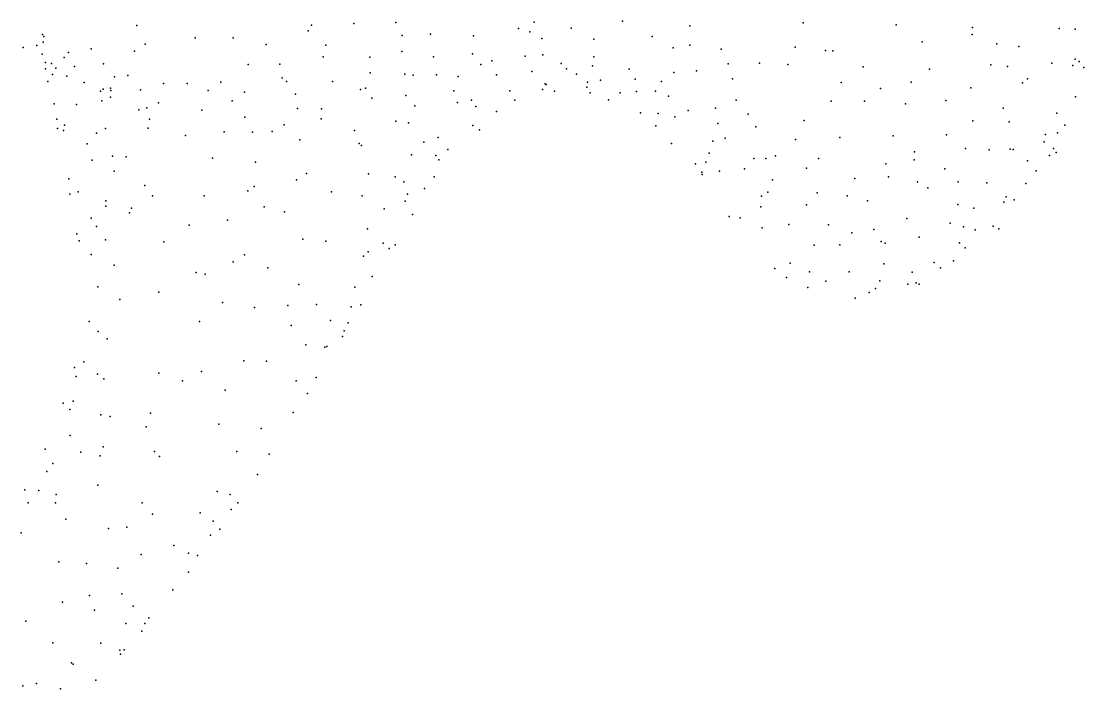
# Model space of a CAD drawing. Header units: metres. Extents: x -23.9 to 23.9, y -27.4 to 27.4.
# Drawn here: x 12.87 to 23.75, y -27.43 to -20.59 of the extents above; entities that cross this region are included whole.
import ezdxf

# ---------------------------------------------------------------- set-up
doc = ezdxf.new("R2010")
doc.units = ezdxf.units.M

msp = doc.modelspace()

# ---------------------------------------------------------------- linework, layer by layer
for p in [(14.0598, -20.6294, 0.2642), (15.8481, -20.6275, -7.6641), (16.2803, -20.6108, -7.5136), (16.7105, -20.5999, -0.5633), (17.9666, -20.6605, -2.3898), (18.1268, -20.5952, -7.1581), (18.5047, -20.6581, -3.3067), (19.0307, -20.5866, -3.4072), (19.7217, -20.6343, -8.8365), (20.8801, -20.6039, -9.9853), (21.8332, -20.6239, -9.8946), (22.6139, -20.6497, -9.5005), (23.5014, -20.6608, -6.0996), (23.6673, -20.6665, -8.0747), (13.0916, -20.7213, -2.5398), (13.1061, -20.7424, -3.52), (14.655, -20.7561, 0.0677), (15.045, -20.7577, -0.0595), (15.8116, -20.686, -0.2326), (16.7753, -20.7317, -0.9239), (17.0644, -20.7179, -1.1805), (17.5062, -20.735, -7.1356), (18.081, -20.6953, -2.7312), (18.2061, -20.7649, -3.1833), (18.7392, -20.769, -7.2969), (19.3352, -20.744, -8.0529), (22.6119, -20.7212, -4.857), (12.894, -20.8556, -1.697), (13.0352, -20.8356, -0.1829), (13.0995, -20.8028, -4.6881), (13.5913, -20.8697, -6.7214), (14.1439, -20.8215, -7.203), (15.3836, -20.8263, -0.2757), (15.9935, -20.8312, -0.5531), (19.5512, -20.8606, -3.7807), (19.7204, -20.8328, -8.497), (20.0415, -20.8729, -8.9135), (20.8008, -20.8524, -9.582), (21.1098, -20.8867, -3.8903), (22.0986, -20.7991, -4.32), (22.863, -20.8172, -9.2183), (23.0899, -20.8448, -5.2872), (13.09, -20.9231, -2.0307), (13.3149, -20.9579, -2.8999), (13.3602, -20.9061, -6.4092), (14.0341, -20.8924, -0.0141), (15.9668, -20.9526, -7.587), (16.4443, -20.9543, -1.1538), (16.7717, -20.8977, -1.3858), (17.0967, -20.9515, -1.9757), (17.4964, -20.9191, -2.4974), (17.693, -20.9921, -3.1119), (18.0361, -20.9462, -6.6809), (18.2164, -20.9313, -3.7359), (18.7385, -20.9498, -4.059), (21.1857, -20.8915, -9.6678), (23.6652, -20.9768, -7.8782), (23.7082, -20.9976, -6.8779), (13.1227, -21.0754, -1.3192), (13.1234, -21.0094, -4.9836), (13.185, -21.0209, -0.4457), (13.2291, -21.0689, -1.7019), (13.4194, -21.0493, -2.4449), (13.7186, -21.0241, -0.3156), (15.1982, -21.0297, -0.5166), (15.5224, -21.0258, -0.6527), (17.5795, -21.0316, -6.8232), (18.1022, -21.1026, -6.305), (18.4027, -21.0208, -4.1016), (18.4573, -21.0751, -6.4361), (18.725, -21.0445, -6.7645), (19.0992, -21.0762, -7.2172), (19.7885, -21.0959, -8.1629), (20.1138, -21.0229, -3.9165), (20.4339, -21.0151, -9.064), (20.7236, -21.0295, -3.7843), (21.4957, -21.0528, -3.9533), (22.1738, -21.0769, -9.3579), (22.8044, -21.0334, -4.9527), (22.9742, -21.0489, -8.927), (23.4267, -21.0153, -5.8482), (23.6421, -21.0406, -6.3973), (23.7547, -21.0613, -7.251), (13.1475, -21.2028, -5.519), (13.1961, -21.1342, -5.9496), (13.343, -21.1499, -0.9696), (13.5204, -21.2147, -1.2553), (13.8309, -21.155, -0.6255), (13.9657, -21.1439, -7.1361), (14.9173, -21.2104, -7.5917), (15.5459, -21.1683, -7.6342), (15.5894, -21.2037, -1.1559), (16.0607, -21.2055, -1.5347), (16.4479, -21.115, -1.6725), (16.8026, -21.1298, -7.2013), (16.8896, -21.1407, -2.3209), (17.1261, -21.1369, -2.6352), (17.3488, -21.1543, -3.0955), (17.743, -21.1372, -3.658), (18.5621, -21.1276, -4.3913), (18.6743, -21.2097, -6.1443), (18.8074, -21.1901, -6.4484), (19.1626, -21.1791, -4.4458), (19.4297, -21.2042, -7.4696), (19.5582, -21.1123, -4.0531), (20.1585, -21.1757, -8.5634), (21.2719, -21.2145, -9.2987), (21.9871, -21.2105, -4.1469), (23.1799, -21.178, -5.3572), (13.6863, -21.305, -6.9546), (13.7145, -21.2842, -1.7058), (13.7883, -21.2712, -2.0318), (13.7924, -21.2958, -2.3885), (14.0973, -21.2912, -1.1814), (14.3319, -21.2252, -0.7287), (14.574, -21.2257, -7.483), (14.7889, -21.2964, -1.0815), (15.1616, -21.3152, -1.2617), (16.3471, -21.2857, -7.3871), (16.3995, -21.2714, -2.1492), (17.3033, -21.2992, -6.7335), (17.8776, -21.299, -6.0048), (18.2141, -21.2865, -5.1614), (18.2394, -21.228, -4.6124), (18.2484, -21.2339, -5.915), (18.3344, -21.304, -5.5089), (18.6678, -21.2623, -5.075), (18.702, -21.3191, -5.5136), (19.0075, -21.3213, -4.8652), (19.1765, -21.3084, -6.6931), (19.3682, -21.3034, -7.1584), (21.6731, -21.277, -9.2945), (22.5976, -21.2688, -9.043), (23.1288, -21.2163, -8.6489), (13.2114, -21.4331, -5.0513), (13.7009, -21.4017, -3.2179), (13.7871, -21.3643, -2.7162), (14.281, -21.4243, -1.7477), (15.0349, -21.4031, -1.6124), (15.6834, -21.334, -1.6613), (16.4646, -21.3743, -2.5965), (16.8115, -21.3487, -2.892), (17.3406, -21.4199, -3.8526), (17.485, -21.3953, -6.4299), (17.9279, -21.3964, -5.6527), (18.8871, -21.3922, -5.9107), (19.5022, -21.3544, -4.4235), (20.1955, -21.3941, -3.9225), (21.168, -21.4042, -9.0195), (21.51, -21.4057, -3.9036), (21.9303, -21.4331, -9.1187), (22.3436, -21.3983, -4.3897), (23.6689, -21.3618, -6.7723), (13.4404, -21.4397, -4.125), (14.0781, -21.4953, -2.4708), (14.1597, -21.4746, -2.1126), (14.7257, -21.4997, -1.9811), (15.7044, -21.4823, -2.1696), (15.9497, -21.4833, -7.5175), (16.9056, -21.4527, -3.2981), (17.5312, -21.4609, -4.2289), (17.7423, -21.5104, -5.2097), (19.2162, -21.5265, -5.6329), (19.3983, -21.5312, -6.5233), (19.7046, -21.5017, -7.3887), (19.9829, -21.4763, -7.8412), (20.3174, -21.5394, -8.1603), (22.93, -21.4765, -4.9294), (23.4786, -21.528, -6.0037), (13.2396, -21.5911, -5.6932), (14.1877, -21.5898, -2.7849), (15.1641, -21.569, -2.2475), (15.5682, -21.6469, -7.6342), (15.9454, -21.5886, -2.8049), (16.71, -21.6108, -7.016), (16.8413, -21.628, -3.6309), (19.5691, -21.5678, -6.828), (20.0073, -21.6345, -4.0728), (20.8902, -21.6031, -8.6249), (22.6201, -21.607, -4.5994), (22.9902, -21.6182, -8.3939), (13.2469, -21.6873, -5.326), (13.3064, -21.7072, -6.1804), (13.3181, -21.6525, -4.6852), (13.647, -21.7347, -4.0586), (13.7387, -21.6872, -3.7249), (14.1755, -21.6815, -3.2103), (14.5575, -21.7591, -3.0127), (14.9532, -21.7214, -2.8551), (15.2442, -21.7248, -7.6121), (15.4431, -21.7159, -2.7979), (16.2859, -21.7056, -3.2644), (17.4995, -21.6556, -4.9848), (17.568, -21.7008, -5.6525), (19.3726, -21.6579, -5.9397), (20.3965, -21.6692, -3.8522), (22.349, -21.7505, -4.3113), (23.3616, -21.7484, -7.7188), (23.4871, -21.7315, -7.3409), (23.5619, -21.6532, -6.4156), (13.5506, -21.8447, -4.4508), (15.7289, -21.8026, -3.093), (16.3344, -21.8389, -7.2755), (16.359, -21.8594, -3.5762), (16.9988, -21.8256, -6.6832), (17.1456, -21.7772, -4.4313), (19.5329, -21.8395, -5.2782), (19.957, -21.8151, -7.0338), (20.0813, -21.7854, -7.449), (20.8037, -21.7995, -8.3173), (21.2562, -21.7798, -8.5764), (21.803, -21.7624, -3.9698), (23.3506, -21.8226, -5.7912), (13.8077, -21.9686, -7.0178), (13.9506, -21.9749, -3.9222), (16.8699, -21.9553, -4.3761), (17.1185, -21.961, -6.1663), (17.243, -21.9025, -5.3336), (19.9194, -21.9404, -6.5352), (20.5969, -21.9663, -7.8122), (22.0218, -21.924, -8.5955), (22.544, -21.8923, -8.5004), (22.7873, -21.9034, -4.791), (23.0016, -21.8989, -5.1194), (23.0331, -21.9028, -7.9664), (23.4028, -21.9641, -6.133), (23.4444, -21.8916, -7.0122), (23.4725, -21.9313, -6.6349), (13.6005, -22.0119, -6.6651), (14.8326, -21.9888, -7.5967), (15.2726, -22.0294, -3.3028), (17.1499, -22.0076, -5.0061), (19.7783, -22.047, -5.5879), (19.8862, -22.0315, -6.1576), (20.3769, -21.9941, -7.5177), (20.4999, -21.9918, -3.8335), (21.04, -21.9932, -3.732), (21.7271, -22.0494, -8.4156), (22.0193, -22.0066, -4.0376), (23.1776, -22.0187, -5.4894), (13.8275, -22.1236, -4.2817), (15.7943, -22.1482, -3.703), (16.4319, -22.1518, -4.118), (16.703, -22.1798, -6.8167), (17.1016, -22.1819, -5.8311), (19.8451, -22.1343, -4.8237), (19.8463, -22.1568, -5.2077), (20.0243, -22.1242, -4.2462), (20.2807, -22.0989, -6.943), (20.9144, -22.0914, -7.8942), (21.7566, -22.1813, -3.8843), (22.3309, -22.0985, -8.326), (23.2661, -22.1202, -7.2506), (13.3618, -22.2033, -5.9248), (14.1387, -22.2696, -7.3045), (15.2604, -22.2801, -3.6674), (15.6918, -22.2126, -7.5118), (16.7911, -22.2325, -4.6078), (17.0043, -22.3019, -5.535), (20.569, -22.2114, -7.3071), (21.4104, -22.1972, -8.057), (22.051, -22.2342, -8.1805), (22.1588, -22.2934, -4.1456), (22.4702, -22.2329, -7.9942), (22.7622, -22.2434, -7.7474), (23.1633, -22.2482, -6.0805), (13.3736, -22.3589, -5.6075), (13.458, -22.3361, -6.3079), (14.2175, -22.3745, -4.157), (14.7493, -22.377, -3.8792), (15.1949, -22.3234, -7.6006), (16.0521, -22.336, -7.3382), (16.3675, -22.3757, -7.0423), (16.8292, -22.3599, -6.5151), (20.4558, -22.3806, -3.9394), (20.5189, -22.3399, -6.767), (21.0239, -22.3439, -3.6889), (21.3334, -22.3758, -7.6968), (22.961, -22.3862, -5.2013), (13.7395, -22.4825, -6.9175), (13.7405, -22.4277, -4.6954), (14.0052, -22.504, -4.399), (15.3634, -22.4893, -3.9232), (16.5894, -22.5081, -6.7984), (16.8076, -22.4295, -5.0376), (20.4479, -22.4887, -6.1735), (20.9161, -22.4674, -7.2319), (21.5402, -22.427, -3.755), (22.4667, -22.4638, -7.5743), (22.6306, -22.5028, -4.6961), (22.9367, -22.4418, -7.2342), (23.0433, -22.4167, -5.529), (13.5924, -22.6045, -5.2484), (13.9833, -22.5501, -7.1377), (14.987, -22.6252, -4.046), (15.5698, -22.5391, -7.5088), (16.8805, -22.5661, -5.9063), (20.1251, -22.5893, -4.535), (20.2374, -22.603, -5.2532), (21.943, -22.6072, -7.4797), (13.6462, -22.6889, -6.6572), (14.5928, -22.6755, -4.1427), (16.4217, -22.7137, -4.7735), (20.4634, -22.7023, -5.6041), (20.7365, -22.6705, -6.351), (21.1401, -22.6723, -6.8989), (21.6058, -22.7226, -7.2022), (22.387, -22.6562, -4.3904), (22.5223, -22.6923, -7.1003), (22.6436, -22.7232, -4.9594), (22.8283, -22.6879, -6.6723), (22.8839, -22.7156, -5.9306), (13.4451, -22.7667, -5.7984), (13.4668, -22.8366, -6.1989), (13.737, -22.8261, -5.0356), (14.3333, -22.8471, -4.3805), (15.7592, -22.8213, -4.3412), (15.9924, -22.8416, -7.2365), (21.3813, -22.7567, -3.7218), (21.6795, -22.8436, -3.9459), (22.0701, -22.8013, -7.1047), (16.4288, -22.9493, -5.0966), (16.5817, -22.8598, -6.5159), (16.6418, -22.9161, -5.4647), (16.7047, -22.8767, -5.8282), (20.9956, -22.8819, -3.7282), (21.2564, -22.878, -6.4357), (21.7198, -22.8597, -6.8141), (22.4831, -22.8566, -6.6463), (22.5414, -22.9087, -6.2948), (13.5901, -22.9777, -5.4378), (15.0463, -23.0517, -4.3035), (15.1616, -22.9821, -7.54), (16.3792, -22.9939, -6.792), (22.2234, -23.0603, -6.2186), (22.4208, -23.0417, -5.847), (13.8261, -23.0863, -6.9531), (14.6648, -23.1602, -7.4492), (15.3997, -23.1126, -4.4574), (20.59, -23.1206, -4.4174), (20.7469, -23.0664, -3.9679), (20.9455, -23.1553, -5.2775), (21.354, -23.1541, -5.744), (21.7066, -23.0722, -6.1382), (21.9974, -23.1586, -4.3429), (22.2888, -23.1148, -4.9216), (14.7567, -23.1772, -4.4346), (16.4686, -23.2018, -6.3671), (20.7106, -23.2143, -4.7144), (21.1143, -23.2516, -3.9321), (21.668, -23.2477, -4.181), (21.9518, -23.2815, -4.6575), (22.0383, -23.2671, -5.6483), (22.0711, -23.2822, -5.2975), (13.6578, -23.3097, -6.5657), (14.2847, -23.3644, -4.7413), (15.7157, -23.2845, -4.6821), (16.2892, -23.3118, -6.6526), (20.9309, -23.3144, -4.3696), (21.5567, -23.3671, -4.5898), (21.621, -23.3253, -5.3323), (13.8851, -23.437, -5.0992), (14.9346, -23.4682, -7.4768), (15.6042, -23.4997, -7.2966), (15.8989, -23.4888, -4.9644), (16.3517, -23.4926, -5.8518), (21.4128, -23.4247, -4.9377), (15.2631, -23.5211, -7.408), (16.2526, -23.5126, -5.4846), (13.5702, -23.6656, -5.8157), (14.6996, -23.6638, -4.7148), (15.6374, -23.7035, -4.9261), (16.0431, -23.6528, -6.7848), (16.2212, -23.6791, -6.416), (13.6622, -23.7668, -5.4745), (16.1637, -23.8175, -6.0441), (16.1812, -23.761, -5.712), (13.754, -23.8432, -6.9483), (15.7888, -23.9043, -5.224), (15.9823, -23.9267, -5.5006), (16.0053, -23.9192, -6.5802), (13.4207, -24.1371, -6.0758), (13.5156, -24.0774, -5.7517), (15.154, -24.0682, -4.9641), (15.3859, -24.0716, -7.2103), (13.4362, -24.2274, -6.5131), (13.6566, -24.2051, -5.4448), (13.7206, -24.2525, -7.0112), (14.2834, -24.1946, -7.3717), (14.7214, -24.1751, -7.3788), (15.8949, -24.2366, -6.4204), (14.5257, -24.2719, -4.948), (14.9634, -24.3667, -5.0793), (15.6897, -24.2717, -6.8188), (15.8057, -24.4015, -5.8355), (13.3044, -24.5018, -6.368), (13.3707, -24.565, -6.0154), (13.405, -24.4797, -6.7822), (13.6905, -24.621, -7.2689), (13.7847, -24.6378, -5.3569), (14.1984, -24.6032, -7.4143), (15.6585, -24.5979, -6.4825), (14.1541, -24.743, -5.2129), (14.8998, -24.7156, -7.2748), (15.3331, -24.7591, -5.5598), (13.3746, -24.8329, -7.1496), (13.1191, -24.9727, -6.5312), (13.4862, -25.0026, -5.7687), (13.715, -24.9489, -5.5242), (14.241, -24.9946, -7.539), (15.0832, -24.9973, -7.0344), (15.4131, -25.0224, -6.0023), (13.1969, -25.1176, -7.1718), (13.682, -25.0421, -7.545), (14.2892, -25.049, -5.2709), (13.1358, -25.1998, -6.0868), (15.2952, -25.2331, -6.4948), (13.6604, -25.3417, -7.7523), (12.9125, -25.3888, -6.9357), (13.0563, -25.3965, -7.4168), (13.2333, -25.4376, -7.7232), (14.8797, -25.4072, -7.1565), (15.0133, -25.4359, -5.8609), (12.9447, -25.5222, -6.4274), (13.2247, -25.5219, -5.9723), (14.1132, -25.5215, -7.7493), (15.0921, -25.524, -6.6379), (14.2193, -25.6376, -5.5914), (14.7061, -25.6241, -5.8049), (15.0248, -25.5912, -6.1842), (13.3309, -25.691, -7.972), (13.7696, -25.784, -5.682), (13.9562, -25.7707, -7.9601), (14.8392, -25.7107, -7.0121), (12.8749, -25.8307, -7.8893), (14.8121, -25.8546, -6.0682), (14.9083, -25.7913, -6.4935), (14.4368, -25.9597, -7.556), (14.1021, -26.0511, -7.8556), (14.5867, -26.0376, -7.2186), (14.6807, -26.061, -6.3059), (13.2606, -26.1286, -6.1203), (13.5441, -26.1448, -8.3496), (13.8636, -26.1915, -5.8804), (14.5874, -26.2336, -6.6252), (14.4274, -26.4147, -7.2628), (13.2982, -26.5389, -6.3072), (13.5738, -26.4719, -8.4455), (13.9032, -26.456, -6.0796), (13.6259, -26.6223, -6.1916), (14.0215, -26.5812, -8.1118), (12.9224, -26.7347, -6.5729), (13.9469, -26.7596, -6.4529), (14.1404, -26.7584, -6.825), (14.1816, -26.6997, -7.6113), (14.1107, -26.836, -7.3051), (13.1975, -26.9563, -6.6399), (13.6884, -26.9618, -8.3033), (13.883, -27.0337, -7.0838), (13.8911, -27.0747, -7.4463), (13.9279, -27.0298, -7.8928), (13.3886, -27.1608, -8.4422), (13.4071, -27.1775, -6.9514), (12.8906, -27.3971, -7.6551), (13.0308, -27.3726, -8.1181), (13.6374, -27.3389, -7.5547), (13.2781, -27.428, -7.4782)]:
    msp.add_point(p)

doc.saveas('drawing.dxf')
